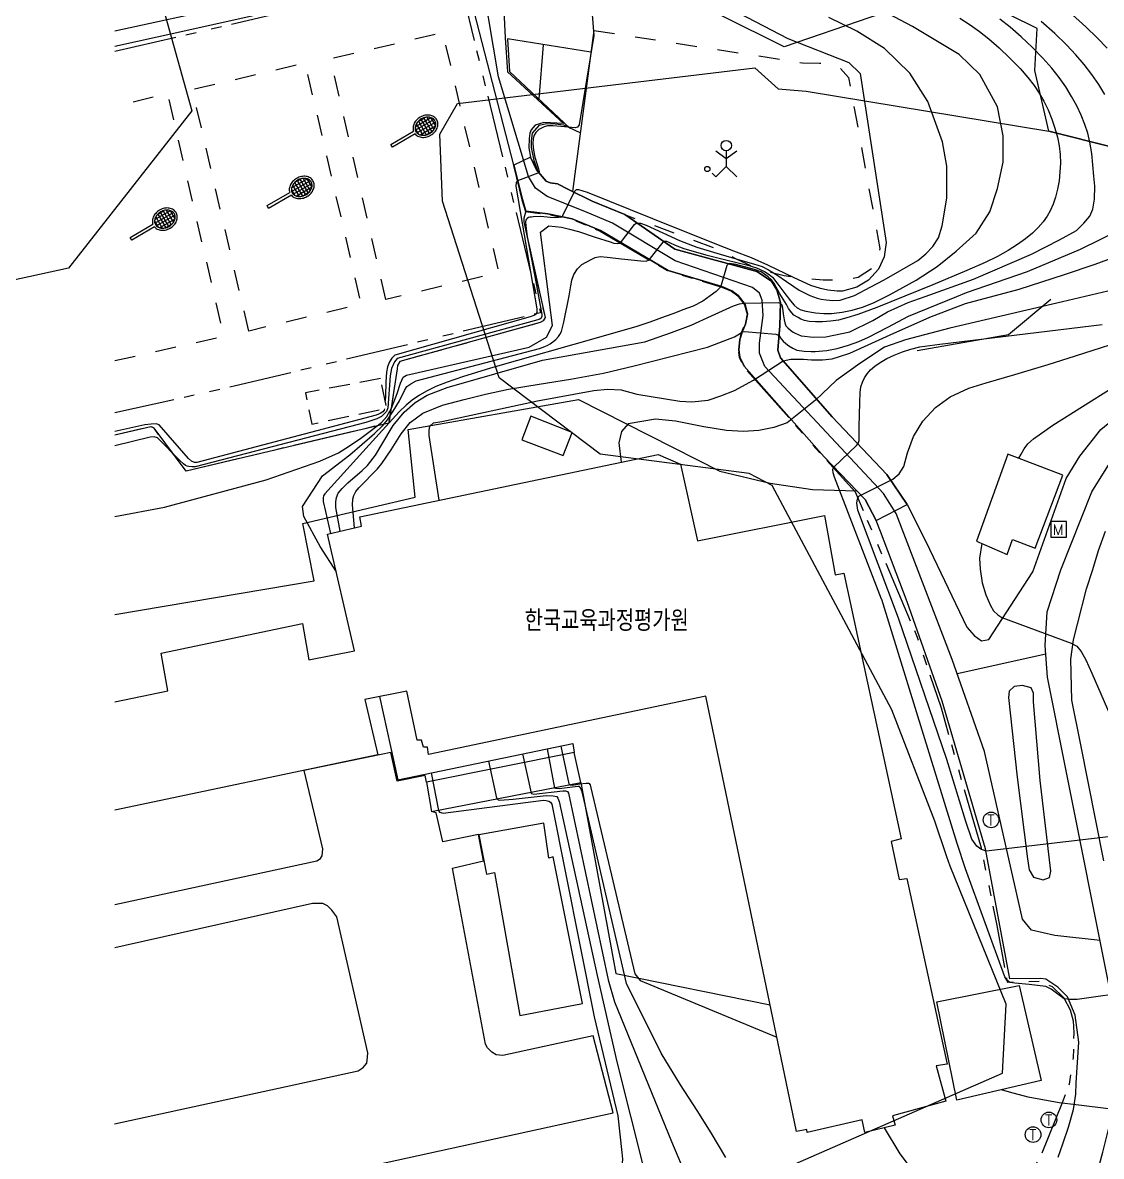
# Model space of a CAD drawing. Header units: feet. Extents: x 197796 to 199821, y 552499 to 555392.
# Drawn here: x 198482.5 to 198585.9, y 554273.6 to 554382.3 of the extents above; entities that cross this region are included whole.
import ezdxf

# ---------------------------------------------------------------- set-up
doc = ezdxf.new("R2010")
doc.units = ezdxf.units.FT
doc.header["$MEASUREMENT"] = 0
for name, pattern in [('ANYANG1', [11.5, 6, -1, 1, -1.5, 1, -1]), ('ANYANG3', [3, 2, -1]), ('ANYANG6', [4, 2, -2])]:
    doc.linetypes.add(name, pattern=pattern)
for name, color, linetype in [('AAA004', 7, 'ANYANG3'), ('AAA008', 7, 'CONTINUOUS'), ('AAC001', 7, 'CONTINUOUS'), ('AAC006', 7, 'ANYANG1'), ('ABB001', 7, 'CONTINUOUS'), ('ABB003', 7, 'CONTINUOUS'), ('AD002', 7, 'CONTINUOUS'), ('AD0022', 1, 'CONTINUOUS'), ('ADA085', 1, 'CONTINUOUS'), ('AE150', 7, 'CONTINUOUS'), ('AZ0203', 7, 'CONTINUOUS'), ('AZ080', 1, 'CONTINUOUS'), ('AZ0801', 7, 'CONTINUOUS'), ('AZB999', 7, 'CONTINUOUS'), ('CAA001', 7, 'CONTINUOUS'), ('CAA002', 30, 'CONTINUOUS'), ('DZ001', 7, 'ANYANG6'), ('wipco_지적', 20, 'CONTINUOUS'), ('ZC002', 7, 'CONTINUOUS')]:
    doc.layers.add(name, color=color, linetype=linetype)
doc.styles.add('GHS', font='ROMANS', dxfattribs={"bigfont": 'NGSW.shx'})
doc.styles.add('NGSW', font='ROMANS.shx', dxfattribs={"bigfont": 'NGSW.shx'})

# ---------------------------------------------------------------- blocks, each defined once
blk = doc.blocks.new('AZB999')
at = {"layer": 'AZB999'}
blk.add_lwpolyline([(-0.75, 0.75), (-0.75, -0.75), (0.75, -0.75), (0.75, 0.75)], close=True, dxfattribs=at)
at = {"layer": 'AZB999', "style": 'GHS'}
blk.add_text('M', height=1, dxfattribs=at).set_placement((-0.58, -0.52))
blk = doc.blocks.new('AZ0203')
at = {"layer": 'AZ0203'}
blk.add_circle((0, 0), 0.75, dxfattribs=at)
at = {"layer": 'AZ0203', "style": 'GHS'}
blk.add_text('T', height=1, dxfattribs=at).set_placement((-0.36, -0.52))
blk = doc.blocks.new('ABB001')
at = {"layer": 'ABB001'}
for points in [[(0, 0), (0, -1.5)], [(-1, 0), (0, -0.75), (1, 0)], [(-1.35, -2.15), (-1, -2.5)], [(0, -1.5), (-1, -2.5)], [(0, -1.5), (1, -2.5)]]:
    blk.add_lwpolyline(points, dxfattribs=at)
for centre, radius in [((0, 0.5), 0.5), ((-1.82, -1.75), 0.25)]:
    blk.add_circle(centre, radius, dxfattribs=at)
blk = doc.blocks.new('ABB003')
at = {"layer": 'ABB003'}
blk.add_lwpolyline([(0.02, -0.16, 0.072796), (0.19, -0.32, 0.104954), (0.6, -0.47, 0.088929), (1.05, -0.46, 0.080177), (1.51, -0.28, 0.080177), (1.9, 0.03, 0.088929), (2.13, 0.41, 0.104954), (2.2, 0.84, 0.119998), (2.09, 1.21, 0.119998), (1.83, 1.49, 0.104954), (1.42, 1.64, 0.088929), (0.98, 1.63, 0.080177), (0.51, 1.45, 0.080177), (0.13, 1.14, 0.088929), (-0.11, 0.76, 0.104954), (-0.18, 0.33, 0.072796), (-0.13, 0.1, 0.119998)], format="xyb", dxfattribs=at)
blk.add_lwpolyline([(0.1, 0.06, 0.119998), (0.3, -0.15, 0.104954), (0.63, -0.27, 0.088929), (1.01, -0.26, 0.080177), (1.41, -0.11, 0.080177), (1.75, 0.17, 0.088929), (1.94, 0.49, 0.104954), (2, 0.83, 0.119998), (1.92, 1.11, 0.119998), (1.72, 1.32, 0.104954), (1.39, 1.44, 0.088929), (1.02, 1.43, 0.080177), (0.61, 1.28, 0.080177), (0.28, 1, 0.088929), (0.08, 0.68, 0.104954), (0.02, 0.34, 0.119998)], format="xyb", close=True, dxfattribs=at)
for points in [[(0.04, 0.54), (1.54, 1.41)], [(0.04, 0.2), (1.83, 1.23)], [(0.32, 1.05), (0.95, 1.42)], [(0.57, 1.25), (1.37, -0.13)], [(0.84, 1.38), (1.62, 0.04)], [(1.15, 1.45), (1.83, 0.27)], [(1.51, 1.41), (1.98, 0.61)], [(0.02, -0.16), (-2.16, -1.42), (-2.31, -1.16), (-0.13, 0.1)], [(0.02, 0.4), (0.36, -0.18)], [(0.13, 0.8), (0.76, -0.28)], [(0.19, -0.06), (1.98, 0.97)], [(0.33, 1.06), (1.09, -0.24)], [(0.49, -0.24), (1.99, 0.63)], [(1.07, -0.25), (1.7, 0.12)]]:
    blk.add_lwpolyline(points, dxfattribs=at)

msp = doc.modelspace()

# ---------------------------------------------------------------- linework, layer by layer
at = {"layer": 'AAA004', "color": 255, "flags": 128}
msp.add_lwpolyline([(198516.76, 554348.19), (198509.57, 554346.82), (198510.17, 554343.82), (198517.35, 554345.33)], close=True, dxfattribs=at)
at = {"layer": 'AAA008', "color": 255, "flags": 128}
for points in [[(198531.17, 554344.57), (198530.31, 554342.31), (198534.27, 554340.81), (198535.15, 554343)], [(198576.91, 554340.94), (198573.89, 554332.6), (198576.83, 554331.31), (198577.36, 554332.74), (198579.53, 554331.91), (198582.18, 554338.92)], [(198532.41, 554305.55), (198526.2, 554304.44), (198526.93, 554300.66), (198527.68, 554300.82), (198530.11, 554287.13), (198536.13, 554288.28), (198533.33, 554302.34), (198532.9, 554302.21)], [(198570.11, 554288.42), (198577.98, 554289.99), (198580.09, 554280.9), (198572.02, 554279.01)]]:
    msp.add_lwpolyline(points, close=True, dxfattribs=at)
msp.add_lwpolyline([(198491.28, 554317.2), (198496.37, 554318.26), (198495.75, 554321.87), (198509.28, 554324.71), (198509.88, 554321.23), (198514.27, 554322.09), (198511.69, 554333.28), (198514.95, 554334.04), (198514.77, 554334.92), (198543.37, 554340.9), (198545.53, 554339.99), (198547.14, 554332.62), (198559.32, 554335.04), (198560.35, 554329.38), (198561.17, 554329.53), (198566.69, 554304.06), (198565.73, 554303.79), (198566.47, 554300.16), (198567.22, 554300.24), (198571.1, 554282.46), (198570.03, 554282.29), (198570.95, 554278.91), (198565.84, 554277.5), (198566.11, 554276.61), (198563.19, 554275.9), (198562.95, 554277.13), (198557.66, 554275.91), (198557.62, 554276.18), (198556.65, 554276.01), (198547.94, 554317.75), (198521.35, 554312.15), (198521.26, 554312.83), (198520.88, 554312.83), (198520.69, 554313.52), (198520.28, 554313.53), (198519.29, 554318.21), (198515.27, 554317.43), (198516.51, 554312.1), (198491.28, 554306.81)], dxfattribs=at)
at = {"layer": 'AAC001', "color": 255}
msp.add_lwpolyline([(198491.28, 554325.56), (198510.4, 554328.79), (198509.33, 554334.29), (198520.09, 554336.82), (198519.43, 554343.29), (198535.73, 554346.16), (198549.29, 554339.29), (198554.13, 554338.16), (198558.18, 554337.56), (198562.41, 554337.42)], dxfattribs=at)
at = {"layer": 'AAC006', "color": 255, "flags": 128}
for points in [[(198491.29, 554379.56), (198524.14, 554387.19), (198532.1, 554354.49), (198502.85, 554347.47), (198491.29, 554344.89)], [(198529.5, 554368.62), (198530.31, 554365.33), (198530.67, 554364.19), (198532.81, 554363.92), (198535.11, 554363.45), (198537.81, 554362.32), (198544.32, 554358.5), (198549.48, 554356.95), (198550.42, 554356.55), (198551.01, 554356.11), (198551.67, 554355.24), (198551.9, 554354.37), (198551.7, 554353.42), (198551.37, 554352.64), (198551.17, 554351.95), (198551.04, 554350.95), (198551.15, 554350.22), (198551.57, 554349.34), (198559.25, 554340.63), (198562.28, 554337.32), (198568.22, 554323.38), (198570.51, 554316.6), (198572.13, 554310.81), (198574.34, 554303.21), (198575.85, 554295.74), (198576.85, 554290.32), (198579.98, 554290.43), (198581.16, 554289.89), (198582.27, 554288.8), (198582.89, 554287.66), (198583.16, 554286.62), (198583.22, 554285.47), (198583.2, 554284.48), (198583.16, 554283.05), (198582.77, 554280.53), (198582.11, 554278.76), (198579.98, 554273.51), (198577.31, 554269.06), (198574.78, 554265.33), (198572.19, 554260.98), (198568.66, 554256.49), (198564.82, 554251.59), (198562.3, 554248.54), (198561.15, 554247.15), (198556.4, 554242.27), (198550.03, 554236.06)], [(198530.71, 554364.24), (198530.5, 554363.57), (198530.49, 554363.22), (198532.54, 554354.04), (198532.36, 554353.73), (198532.08, 554353.55), (198518.62, 554349.81), (198518.4, 554349.44), (198518.36, 554349.12), (198517.55, 554343.92), (198498.13, 554339.31), (198495.05, 554343.42), (198494.76, 554343.57), (198491.29, 554342.77)]]:
    msp.add_lwpolyline(points, dxfattribs=at)
at = {"layer": 'AD002', "color": 255, "flags": 128}
for points in [[(198523.97, 554388.6), (198491.29, 554381.5)], [(198585.74, 554294.31), (198581.42, 554294.79), (198579.17, 554295.31), (198578.31, 554296.35), (198574.68, 554312.43), (198571.56, 554321.25), (198566.2, 554335.26), (198564.98, 554337.16), (198553.61, 554349.35), (198553.09, 554350.63), (198553.09, 554351.58), (198553.44, 554354.24), (198553.35, 554355.7), (198553.09, 554356.38), (198552.41, 554356.9), (198545.02, 554359.47), (198539.01, 554363.08), (198536.35, 554364.19), (198532.74, 554365.65), (198531.62, 554366.42), (198530.94, 554367.54), (198528.09, 554377.1), (198526.2, 554388.34)], [(198585.7, 554272.84), (198586.01, 554274.02), (198586.49, 554275.95), (198586.71, 554276.79), (198587.07, 554279.16), (198587.24, 554281.66), (198587.22, 554284.09), (198586.91, 554287.66), (198586.58, 554290.1), (198582.48, 554310.59), (198580.69, 554319.54), (198580.49, 554322.6), (198580.67, 554325.82), (198581.98, 554329.83), (198584.94, 554337.32), (198586.81, 554340.31), (198589.74, 554343.6), (198601, 554351.41), (198604.66, 554354.98), (198611.2, 554361.34), (198614.34, 554365.35), (198620.23, 554374.06), (198623.59, 554381.12), (198628.75, 554385.2)], [(198572.03, 554319.92), (198580.54, 554321.8)]]:
    msp.add_lwpolyline(points, dxfattribs=at)
at = {"layer": 'AD0022', "color": 255, "flags": 128}
for points in [[(198528.26, 554390.01), (198528.7, 554380.85), (198528.94, 554377.58), (198534.32, 554372.63), (198532.41, 554372.74), (198531.6, 554372.46), (198531.22, 554372.03), (198531.07, 554371.7), (198531.03, 554371.2), (198530.99, 554370.29), (198531.15, 554369.4), (198531.71, 554368.2), (198532.65, 554367.12), (198533.04, 554366.94), (198533.72, 554366.86), (198534.78, 554366.3), (198537.04, 554365.18), (198540.2, 554363.92), (198544.99, 554360.58), (198552.84, 554358.44), (198554.25, 554357.53), (198554.77, 554356.7), (198555.11, 554355.48), (198555.06, 554353.23), (198554.86, 554350.9), (198555.11, 554350.17), (198560.05, 554344.51), (198565.3, 554338.97), (198567.24, 554336.11), (198569.05, 554332.55), (198572.96, 554324.34), (198573.69, 554323.56), (198574.39, 554323.05), (198575.08, 554323.16), (198579.3, 554329.66), (198582.49, 554338.61), (198583.82, 554340.74), (198585.81, 554343.29), (198590.03, 554346.74)], [(198524.54, 554387.42), (198497.54, 554381.38), (198491.29, 554380.02)], [(198581.74, 554273.54), (198582.19, 554274.81), (198582.73, 554276.43), (198583.19, 554278.1), (198583.42, 554279.59), (198583.47, 554280.67), (198583.71, 554284.57), (198583.35, 554287.16), (198582.62, 554288.92), (198581.71, 554289.83), (198580.55, 554290.6), (198580.08, 554290.68), (198577.09, 554290.62), (198574.75, 554303.1), (198570.62, 554317.26), (198567.24, 554326.79), (198564.68, 554333.53), (198564.28, 554334.58), (198563.22, 554336.58), (198559.29, 554340.67), (198551.61, 554349.37), (198551.2, 554350.23), (198551.1, 554350.95), (198551.22, 554351.94), (198551.42, 554352.63), (198551.76, 554353.4), (198551.96, 554354.37), (198551.72, 554355.27), (198551.05, 554356.15), (198550.45, 554356.6), (198549.5, 554357), (198544.34, 554358.55), (198537.84, 554362.37), (198535.13, 554363.5), (198532.81, 554363.97), (198530.71, 554364.24), (198530.36, 554365.34), (198529.56, 554368.63), (198524.72, 554387.36)]]:
    msp.add_lwpolyline(points, dxfattribs=at)
at = {"layer": 'AD0022', "color": 255}
msp.add_lwpolyline([(198586.12, 554301.96), (198583.86, 554313.22), (198583.04, 554317.34), (198582.94, 554321.27), (198583.21, 554323.12), (198583.57, 554324.63), (198584.45, 554328.01), (198585.04, 554329.89), (198585.58, 554331.71), (198586.26, 554333.56)], dxfattribs=at)
at = {"layer": 'AD0022', "color": 255, "flags": 128}
msp.add_lwpolyline([(198579.37, 554317.2), (198579.36, 554318.02), (198579.13, 554318.52), (198578.32, 554318.75), (198577.52, 554318.65), (198577.03, 554318.21), (198576.96, 554317.6), (198577.8, 554309.97), (198578.78, 554302.14), (198578.95, 554301.07), (198579.36, 554300.37), (198580.29, 554300.14), (198580.89, 554300.35), (198581.02, 554300.97), (198580, 554309.66)], close=True, dxfattribs=at)
at = {"layer": 'ADA085', "color": 255, "flags": 128}
for points in [[(198514.25, 554272.37), (198539.08, 554277.8), (198537.14, 554285.17), (198528.48, 554283.3), (198527.86, 554283.36), (198527.43, 554283.62), (198527.03, 554284.02), (198526.82, 554284.38), (198523.65, 554301.23), (198526.65, 554301.94), (198526.17, 554304.46), (198522.75, 554303.76), (198522.11, 554306.55), (198521.66, 554306.69), (198535.98, 554309.47), (198535.33, 554312.33), (198521.16, 554309.48), (198521.04, 554310.12), (198518.37, 554309.59), (198517.76, 554312.32), (198509.4, 554310.6), (198511.2, 554303.1), (198511.15, 554302.44), (198510.91, 554302.08), (198510.66, 554301.93), (198491.28, 554297.72)], [(198491.27, 554276.74), (198514.63, 554281.81), (198515.1, 554282.13), (198515.44, 554282.56), (198515.53, 554283.13), (198515.55, 554283.55), (198512.58, 554296.58), (198512.11, 554297.21), (198511.67, 554297.63), (198511.22, 554297.85), (198510.77, 554297.86), (198510.25, 554297.87), (198492.28, 554293.83), (198491.28, 554293.62)]]:
    msp.add_lwpolyline(points, dxfattribs=at)
at = {"layer": 'AE150', "color": 255, "flags": 128}
for points in [[(198531.15, 554369.4), (198529.56, 554368.63), (198530.36, 554365.34), (198530.71, 554364.24), (198532.81, 554363.97), (198535.13, 554363.5), (198537.84, 554362.37), (198544.34, 554358.55), (198549.5, 554357), (198550.45, 554356.6), (198551.05, 554356.15), (198551.72, 554355.27), (198551.96, 554354.37), (198551.76, 554353.4), (198551.42, 554352.63), (198551.22, 554351.94), (198551.1, 554350.95), (198551.2, 554350.23), (198551.61, 554349.37), (198559.29, 554340.67), (198563.22, 554336.58), (198564.28, 554334.58), (198567.24, 554336.11), (198565.3, 554338.97), (198560.05, 554344.51), (198555.11, 554350.17), (198554.86, 554350.9), (198555.06, 554353.23), (198555.11, 554355.48), (198554.77, 554356.7), (198554.25, 554357.53), (198552.84, 554358.44), (198544.99, 554360.58), (198540.2, 554363.92), (198537.04, 554365.18), (198534.78, 554366.3), (198533.72, 554366.86), (198533.04, 554366.94), (198532.65, 554367.12), (198531.71, 554368.2)], [(198521.16, 554309.48), (198521.66, 554306.69), (198535.98, 554309.47), (198535.33, 554312.33)]]:
    msp.add_lwpolyline(points, close=True, dxfattribs=at)
at = {"layer": 'AZ080', "color": 255, "flags": 128}
for points in [[(198536.93, 554379.46), (198528.94, 554380.74), (198529.14, 554377.61), (198534.92, 554372.2)], [(198530.71, 554364.24), (198530.5, 554363.57), (198530.49, 554363.22), (198532.54, 554354.04), (198532.36, 554353.73), (198532.08, 554353.55), (198518.62, 554349.81), (198518.4, 554349.44), (198518.36, 554349.12), (198517.55, 554343.92), (198498.13, 554339.31), (198495.05, 554343.42), (198494.76, 554343.57), (198491.29, 554342.77)]]:
    msp.add_lwpolyline(points, dxfattribs=at)
at = {"layer": 'AZ0801', "color": 255, "flags": 128}
for points in [[(198537.21, 554381.56), (198535.16, 554366.11)], [(198532.35, 554380.19), (198531.93, 554375)], [(198535.9, 554371.74), (198534.35, 554372.47), (198533.51, 554372.57), (198532.71, 554372.59), (198531.94, 554372.44), (198531.29, 554371.7), (198531.2, 554370.97), (198531.2, 554370.32), (198531.47, 554369.08), (198531.77, 554368.22)], [(198581.01, 554355.77), (198576.98, 554352.38), (198568.22, 554350.84)], [(198516.67, 554317.7), (198518.41, 554309.7), (198535.19, 554313.19), (198535.33, 554312.33)], [(198535.98, 554309.47), (198539.33, 554291.15), (198554.12, 554288.13)]]:
    msp.add_lwpolyline(points, dxfattribs=at)
at = {"layer": 'CAA001', "color": 255, "flags": 128}
for points, elevation in [([(198572.29, 554382.72), (198573.3, 554382.09), (198574.19, 554381.46), (198575.07, 554380.76), (198576.06, 554379.89), (198577.09, 554378.91), (198578.07, 554377.9), (198578.83, 554377.03), (198579.43, 554376.27), (198579.92, 554375.53), (198580.36, 554374.76), (198580.76, 554373.93), (198581.12, 554373.06), (198581.42, 554372.19), (198581.65, 554371.33), (198581.81, 554370.5), (198581.91, 554369.67), (198581.94, 554368.84), (198581.9, 554367.99), (198581.81, 554367.15), (198581.67, 554366.34), (198581.48, 554365.58), (198581.24, 554364.89), (198580.97, 554364.27), (198580.66, 554363.74), (198580.28, 554363.2), (198579.81, 554362.67), (198579.26, 554362.13), (198578.61, 554361.59), (198577.83, 554361.04), (198576.93, 554360.47), (198575.9, 554359.89), (198574.73, 554359.31), (198572.97, 554358.53), (198569.72, 554357.17), (198564.35, 554355.01), (198562.52, 554354.32), (198561.48, 554353.99), (198560.67, 554353.79), (198559.9, 554353.67), (198559.15, 554353.61), (198558.46, 554353.61), (198557.86, 554353.66), (198557.4, 554353.75), (198557.06, 554353.88), (198556.8, 554354.04), (198556.4, 554354.27), (198556.18, 554354.49), (198555.89, 554354.91), (198555.67, 554355.29), (198555.06, 554356.32), (198554.5, 554357.29), (198554.26, 554357.65), (198553.94, 554357.95), (198553.24, 554358.41), (198552.63, 554358.65), (198550.83, 554359.11), (198550.22, 554359.21), (198550.1, 554359.16), (198549.97, 554359.02), (198549.42, 554357.12), (198549.27, 554356.85), (198548.93, 554356.54), (198548.37, 554356.1), (198547.66, 554355.59), (198546.74, 554355.12), (198545.74, 554354.76), (198544.89, 554354.42), (198544.06, 554354.13), (198542.58, 554353.59), (198541.34, 554353.18), (198537.88, 554352.17), (198527.31, 554349.17), (198524.61, 554348.35), (198523.15, 554347.84), (198522.07, 554347.41), (198521.24, 554347.01), (198520.49, 554346.58), (198519.81, 554346.12), (198519.21, 554345.63), (198518.55, 554344.98), (198515.66, 554341.82), (198511.44, 554337.13), (198511.31, 554336.93), (198511.26, 554336.74), (198511.28, 554336.41), (198511.48, 554335.44), (198511.96, 554333.34)], 60), ([(198588.95, 554289.41), (198583.56, 554288.65), (198582.84, 554288.65), (198582.29, 554288.73), (198581.7, 554289.15), (198581.07, 554289.66), (198580.56, 554289.91), (198578.96, 554290.08), (198577.57, 554290.21), (198577.1, 554290.29), (198576.81, 554290.5), (198576.6, 554290.84), (198572.84, 554301.17), (198572.05, 554303.61), (198568.15, 554316.23), (198564.81, 554326.99), (198564.8, 554327.02), (198560.3, 554338.72), (198560.16, 554339.15), (198560.14, 554339.46), (198560.23, 554339.7), (198562.4, 554341.75), (198562.54, 554341.96), (198562.64, 554342.25), (198562.64, 554343.54), (198562.7, 554345.9), (198562.74, 554346.86), (198562.82, 554347.38), (198562.97, 554347.83), (198563.17, 554348.25), (198563.42, 554348.64), (198563.74, 554349.01), (198564.14, 554349.36), (198564.66, 554349.72), (198565.29, 554350.09), (198566.02, 554350.44), (198566.8, 554350.76), (198567.59, 554351.01), (198568.47, 554351.21), (198570.39, 554351.49), (198585.96, 554353.38)], 65), ([(198527.11, 554311.51), (198527.86, 554308.11), (198527.91, 554307.92), (198528.03, 554307.78), (198528.21, 554307.75), (198529.48, 554307.86), (198532.63, 554308.21), (198533.3, 554308.17), (198533.67, 554308.11), (198533.77, 554307.95), (198533.88, 554307.64), (198537.53, 554290.96), (198539.43, 554282.68), (198544.64, 554261.98)], 60)]:
    msp.add_lwpolyline(points, dxfattribs=dict(at, elevation=elevation))
at = {"layer": 'CAA002', "color": 255, "flags": 128}
for points, elevation in [([(198548.75, 554384.49), (198555.81, 554380.79), (198561.65, 554378.49), (198562.75, 554377.42), (198565.25, 554361.21), (198565.05, 554359.85), (198564.51, 554358.68), (198563.54, 554357.63), (198562.43, 554356.95), (198561.06, 554356.55), (198560.54, 554356.55), (198559.64, 554356.67), (198558.95, 554356.81), (198558.02, 554357.11), (198556.41, 554357.85), (198553.89, 554359.05), (198552.33, 554359.76), (198550.63, 554360.39), (198548.84, 554361.11), (198542.87, 554363.49), (198536.6, 554366.01), (198535.78, 554366.28), (198535.53, 554366.28), (198535.34, 554366.09), (198534.22, 554363.79), (198534.13, 554363.65), (198533.56, 554363.6), (198533.04, 554363.63), (198532.14, 554363.71), (198531.4, 554363.68), (198531.24, 554363.67), (198531.07, 554363.65), (198530.96, 554363.62), (198530.82, 554363.53), (198530.76, 554363.45), (198530.71, 554363.37), (198530.67, 554363.24), (198530.68, 554362.78), (198530.82, 554361.79), (198531.64, 554357.44), (198532.24, 554354.33), (198532.24, 554354.16), (198532.17, 554353.98), (198532.04, 554353.89), (198531.84, 554353.8), (198518.36, 554350.1), (198518.1, 554349.79), (198517.82, 554349.14), (198517.7, 554348.45), (198517.46, 554345.39), (198517.33, 554345.01), (198517.12, 554344.79), (198516.85, 554344.56), (198516.41, 554344.33), (198515.35, 554343.97), (198498.98, 554339.72), (198498.67, 554339.71), (198498.4, 554339.74), (198498.23, 554339.79), (198498.06, 554339.86), (198497.86, 554340.01), (198497.54, 554340.33), (198495.38, 554342.51), (198495.07, 554342.61), (198494.67, 554342.56), (198491.29, 554341.73)], 57), ([(198536.97, 554384.29), (198537.21, 554381.06), (198535.82, 554372.5), (198535.66, 554372.28), (198535.42, 554372.22), (198534.04, 554372.36), (198533.31, 554372.4), (198532.77, 554372.4), (198532.46, 554372.32), (198531.94, 554372.06), (198531.65, 554371.77), (198531.49, 554371.52), (198531.39, 554371.2), (198531.37, 554370.68), (198531.43, 554370.09), (198531.55, 554369.42), (198531.92, 554368.29), (198531.96, 554368), (198531.85, 554367.88), (198529.91, 554367.13), (198529.78, 554366.98), (198529.75, 554366.62), (198531.74, 554354.86), (198531.74, 554354.55), (198531.71, 554354.45), (198531.65, 554354.33), (198531.46, 554354.22), (198531.12, 554354.11), (198518.15, 554350.42), (198517.85, 554350.15), (198517.61, 554349.77), (198517.44, 554349.3), (198517.34, 554348.79), (198517.26, 554347.85), (198517.23, 554346.52), (198517.2, 554346.06)], 56), ([(198512.53, 554329.64), (198510.97, 554332.09), (198509.41, 554334.97), (198509.3, 554335.93), (198511.21, 554338.87), (198513.83, 554340.87), (198516.2, 554342.92), (198516.97, 554343.68), (198517.43, 554344.21), (198517.99, 554345.07), (198518.57, 554346.04), (198519.05, 554347.04), (198519.29, 554347.41), (198519.66, 554347.69), (198520.17, 554347.97), (198532, 554351.06), (198532.53, 554351.24), (198532.79, 554351.37), (198533.03, 554351.51), (198533.29, 554351.69), (198533.58, 554351.94), (198533.84, 554352.21), (198533.96, 554352.41), (198534.1, 554352.7), (198534.34, 554353.58), (198534.86, 554356.11), (198535.01, 554357.07), (198535.09, 554357.6), (198535.3, 554358.15), (198535.65, 554358.7), (198536.06, 554359.11), (198536.96, 554359.61), (198537.34, 554359.78), (198537.83, 554359.87), (198538.5, 554359.81), (198539.87, 554359.67), (198541.71, 554359.46), (198542.22, 554359.43), (198542.51, 554359.55), (198543.86, 554361.25), (198543.97, 554361.34), (198544.19, 554361.34), (198544.48, 554361.23), (198545.02, 554360.98), (198545.83, 554360.65), (198547.95, 554360.03), (198549.88, 554359.57), (198551.97, 554359.06), (198552.82, 554358.79), (198553.57, 554358.44), (198554.02, 554358.17), (198554.33, 554357.89), (198554.85, 554357.23), (198555.52, 554356.34), (198556.08, 554355.63), (198556.41, 554355.22), (198556.72, 554354.95), (198557.05, 554354.76), (198557.55, 554354.63), (198558.47, 554354.49), (198559.26, 554354.42), (198560, 554354.42), (198561.01, 554354.54), (198561.99, 554354.75), (198562.96, 554355.03), (198564.04, 554355.44), (198565.55, 554356.21), (198568.12, 554357.63), (198570.13, 554358.91), (198571.96, 554360.38), (198573.86, 554362.11), (198575.18, 554364.15), (198575.92, 554366.41), (198576.44, 554368.93), (198576.47, 554371.44), (198575.92, 554374.23), (198574.21, 554377.32), (198572.25, 554379.26), (198567.76, 554381.93), (198564.3, 554383.74)], 59), ([(198491.29, 554334.96), (198496.06, 554335.86), (198505.79, 554338.48), (198510.93, 554340.26), (198512.73, 554341.07), (198513.8, 554341.74), (198514.88, 554342.46), (198515.89, 554343.22), (198516.85, 554343.97), (198517.38, 554344.55), (198517.81, 554345.34), (198518.36, 554346.76), (198518.68, 554347.75), (198518.95, 554348.3), (198519.24, 554348.52), (198531, 554351.19), (198532.69, 554352.16), (198533.25, 554353.28), (198532.11, 554362.22), (198532.89, 554362.81), (198534.11, 554362.68), (198534.88, 554362.51), (198535.75, 554362.27), (198537.34, 554361.73), (198538.78, 554361.28), (198539.14, 554361.16), (198539.5, 554361.13), (198539.71, 554361.16), (198539.86, 554361.31), (198541.12, 554362.96), (198541.27, 554363.08), (198541.69, 554363.08), (198542.23, 554362.9), (198545.44, 554361.43), (198547.09, 554360.77), (198549.31, 554360.11), (198551.5, 554359.48), (198552.52, 554359.18), (198553.36, 554358.91), (198553.96, 554358.6), (198554.75, 554358.12), (198555.68, 554357.48), (198556.39, 554357), (198556.9, 554356.65), (198557.35, 554356.42), (198557.93, 554356.14), (198558.62, 554355.89), (198559.02, 554355.78), (198559.48, 554355.72), (198560.13, 554355.68), (198560.84, 554355.71), (198562.21, 554356.14), (198563.78, 554356.99), (198565.04, 554357.65), (198568.29, 554359.51), (198569.04, 554360.14), (198569.71, 554360.83), (198570.26, 554361.67), (198570.62, 554362.82), (198571.06, 554365.48), (198571.05, 554368.55), (198570.63, 554370.89), (198569.23, 554374.73), (198567.52, 554377.47), (198565.08, 554379.81), (198562.44, 554381.5), (198559.75, 554382.78)], 58), ([(198512.88, 554333.56), (198512.49, 554335.83), (198512.47, 554336.35), (198512.55, 554336.79), (198512.7, 554337.19), (198513.08, 554337.63), (198513.63, 554338.18), (198515, 554339.37), (198515.5, 554339.84), (198516.27, 554340.84), (198516.9, 554341.86), (198517.98, 554343.67), (198519.03, 554344.97), (198520.07, 554345.9), (198521.24, 554346.59), (198523.14, 554347.34), (198532.29, 554349.96), (198542.1, 554351.7), (198544.66, 554352.6), (198546.55, 554353.3), (198548.49, 554354.18), (198550.6, 554355.14), (198551.17, 554355.34), (198551.6, 554355.41), (198554.88, 554355.47), (198555.08, 554355.41), (198555.23, 554355.26), (198555.31, 554354.94), (198555.37, 554354.39), (198555.46, 554353.81), (198555.54, 554353.51), (198555.63, 554353.25), (198555.81, 554353.04), (198556.08, 554352.81), (198556.32, 554352.63), (198556.52, 554352.52), (198557.08, 554352.28), (198557.12, 554352.27), (198558.24, 554352.14), (198559.46, 554352.18), (198561.76, 554352.65), (198563.96, 554353.75), (198565.36, 554354.59), (198567.36, 554355.48), (198568.98, 554356.05), (198573.61, 554357.7), (198579.16, 554360.12), (198581.85, 554361.49), (198583.48, 554362.38), (198584.19, 554363.08), (198584.77, 554363.75), (198585.04, 554364.41), (198585.2, 554365.38), (198585.25, 554366.63), (198585.16, 554367.58), (198584.94, 554369.76), (198584.76, 554370.83), (198584.56, 554371.7), (198584.28, 554372.55), (198583.94, 554373.42), (198583.52, 554374.32), (198583.02, 554375.23), (198582.46, 554376.14), (198581.83, 554377.05), (198581.11, 554377.95), (198580.27, 554378.9), (198579.28, 554379.91), (198578.19, 554380.93), (198577.12, 554381.87), (198576.15, 554382.64)], 61), ([(198586.21, 554375.42), (198585.62, 554376.38), (198584.96, 554377.34), (198584.23, 554378.29), (198583.43, 554379.23), (198582.52, 554380.19), (198581.41, 554381.25), (198580.1, 554382.42)], 62), ([(198586.41, 554379.86), (198585.48, 554380.85), (198584.39, 554381.9), (198583.1, 554383.05)], 63), ([(198514.27, 554333.88), (198514.08, 554336.07), (198514.1, 554336.62), (198514.21, 554336.98), (198514.39, 554337.37), (198514.68, 554337.71), (198516.49, 554339.53), (198516.89, 554340.05), (198517.79, 554341.34), (198518.73, 554342.88), (198519.59, 554343.98), (198520.82, 554344.85), (198522.72, 554345.63), (198524.78, 554346.19), (198526.84, 554346.7), (198529.03, 554347.18), (198531.96, 554347.65), (198534.98, 554348.12), (198538.14, 554348.69), (198541.09, 554349.39), (198548.11, 554351.19), (198550.71, 554352.18), (198551.18, 554352.46), (198551.4, 554352.62), (198551.51, 554352.66), (198551.66, 554352.69), (198554.67, 554352.44), (198554.86, 554352.39), (198555.03, 554352.24), (198555.15, 554352.03), (198555.37, 554351.76), (198555.62, 554351.53), (198555.92, 554351.33), (198556.3, 554351.09), (198556.69, 554350.92), (198557.37, 554350.81), (198558.06, 554350.77), (198558.43, 554350.79), (198559.54, 554350.88), (198560.54, 554351.07), (198561.63, 554351.39), (198562.61, 554351.73), (198563.56, 554352.16), (198565.39, 554353.1), (198567.37, 554354.15), (198572, 554356.06), (198572.94, 554356.44), (198578.79, 554358.44), (198583.87, 554360.59), (198585.75, 554361.52), (198586.85, 554362.07)], 62), ([(198522.39, 554336.51), (198521.42, 554342.71), (198521.42, 554343.19), (198521.48, 554343.63), (198521.83, 554343.93), (198522.63, 554344.08), (198531.82, 554346.04), (198537.2, 554347.05), (198538.51, 554347.16), (198539.82, 554347.1), (198541.33, 554346.68), (198545.47, 554346.01), (198546.62, 554345.95), (198548.19, 554346.11), (198549.39, 554346.53), (198550.7, 554347.05), (198552.53, 554348.04), (198555.36, 554349.87), (198556.09, 554350.03), (198557.3, 554350.03), (198558.08, 554349.98), (198559.13, 554349.98), (198560.07, 554350.08), (198560.75, 554350.29), (198561.74, 554350.61), (198565.62, 554352.39), (198569.44, 554354.06), (198572.86, 554355.38), (198577.99, 554356.74), (198582.34, 554358.15), (198585.27, 554359.14), (198588.56, 554360.35)], 63), ([(198587.58, 554356.8), (198582.14, 554355.53), (198571.34, 554353), (198567.08, 554351.91), (198565.08, 554351.18), (198562.73, 554349.64), (198560.46, 554348.01), (198558.46, 554346.11), (198555.74, 554343.93), (198554.47, 554343.48), (198553.02, 554343.21), (198551.57, 554343.12), (198549.94, 554343.21), (198547.76, 554343.57), (198545.04, 554344.11), (198543.13, 554344.29), (198540.5, 554343.84), (198539.87, 554343.12), (198539.6, 554342.03), (198539.83, 554340.16)], 64), ([(198586.55, 554304.24), (198574.82, 554302.88), (198574.33, 554303.06), (198573.93, 554303.37), (198573.44, 554304.02), (198572.87, 554305.73), (198571.05, 554311.65), (198566.41, 554325.2), (198562.53, 554335.58), (198562.42, 554336.25), (198562.5, 554336.65), (198562.62, 554336.9), (198565.88, 554338.53), (198566.47, 554339.06), (198566.92, 554339.76), (198567.3, 554341.07), (198567.87, 554342.63), (198568.76, 554344.09), (198569.98, 554345.4), (198571.38, 554346.43), (198573.17, 554347.25), (198574.81, 554347.78), (198577.59, 554348.57), (198580.76, 554349.53), (198583.38, 554350.35), (198589.18, 554352.21)], 66), ([(198577.96, 554340.54), (198578.17, 554340.93), (198578.47, 554341.45), (198578.83, 554341.92), (198579.37, 554342.41), (198581.21, 554343.72), (198586.91, 554347.28)], 67), ([(198517.14, 554345.29), (198517.11, 554345.14), (198516.99, 554344.99), (198516.74, 554344.82), (198516.35, 554344.68), (198499.16, 554340.13), (198498.94, 554340.14), (198498.63, 554340.25), (198498.34, 554340.51), (198495.53, 554343.74), (198495.25, 554343.83), (198494.79, 554343.82), (198494.17, 554343.76), (198491.29, 554343.1)], 56), ([(198574.42, 554332.37), (198574.19, 554330.95), (198574.24, 554329.9), (198574.44, 554328.61), (198574.79, 554327.46), (198575.24, 554326.42), (198575.54, 554325.92), (198575.94, 554325.52), (198576.34, 554325.27), (198582.97, 554322.83), (198583.52, 554322.53), (198583.92, 554322.03), (198584.37, 554321.23), (198584.97, 554319.93), (198587.01, 554315.25), (198588.46, 554312.32), (198589.43, 554310.44), (198590.31, 554309.14), (198590.66, 554308.73), (198591.38, 554307.82)], 67), ([(198534.06, 554312.95), (198534.82, 554309.33), (198534.91, 554309.22), (198535.16, 554309.21), (198535.88, 554309.32), (198536.47, 554309.4), (198536.73, 554309.39), (198536.86, 554309.23), (198536.94, 554308.96), (198541.14, 554291.11), (198541.66, 554290.48), (198554.77, 554285.04)], 63), ([(198521.63, 554310.37), (198522.31, 554306.77), (198522.43, 554306.62), (198522.77, 554306.51), (198532.4, 554307.76), (198532.65, 554307.74), (198532.89, 554307.68), (198533.07, 554307.56), (198533.19, 554307.38), (198537.25, 554287), (198539.51, 554277.49), (198539.89, 554273.98), (198539.96, 554273.34), (198538.93, 554262.1), (198538.68, 554259.87), (198537.32, 554251.58), (198536.51, 554248.73)], 59), ([(198591.54, 554272.6), (198591.31, 554275.84), (198591.08, 554276.76), (198590.85, 554277.37), (198590.47, 554277.68), (198582.92, 554278.61), (198581.84, 554278.76), (198578.84, 554279.3), (198577.07, 554279.76), (198576.29, 554280.01)], 64), ([(198568.25, 554271.65), (198566.59, 554273.85), (198565.07, 554276.36)], 63)]:
    msp.add_lwpolyline(points, dxfattribs=dict(at, elevation=elevation))
at = {"layer": 'CAA002', "color": 255}
for points, elevation in [([(198549.87, 554273.52), (198548.47, 554275.88), (198547.13, 554278), (198545.53, 554280.47), (198543.67, 554283.52), (198540.36, 554290.2), (198536.08, 554308.56), (198535.94, 554308.96), (198535.83, 554309.06), (198535.67, 554309.09), (198533.9, 554308.86), (198533.58, 554308.87), (198533.47, 554308.91), (198532.77, 554312.69)], 62), ([(198530.37, 554312.19), (198531.19, 554308.43), (198531.24, 554308.39), (198531.45, 554308.35), (198534.24, 554308.66), (198534.5, 554308.66), (198534.69, 554308.59), (198534.78, 554308.45), (198538.6, 554290.53), (198539.18, 554288.43), (198544.66, 554275.05), (198548.64, 554265.59)], 61)]:
    msp.add_lwpolyline(points, dxfattribs=dict(at, elevation=elevation))
at = {"layer": 'DZ001', "color": 255, "flags": 128}
for points in [[(198517.27, 554355.76), (198511.96, 554378.85), (198522.72, 554381.36), (198528.1, 554358.32)], [(198504.13, 554352.74), (198498.73, 554375.9), (198509.51, 554378.44), (198514.9, 554355.3)]]:
    msp.add_lwpolyline(points, close=True, dxfattribs=at)
for points in [[(198537.21, 554381.56), (198557.21, 554378.46), (198558.84, 554378.42), (198559.85, 554378.36), (198560.76, 554378.01), (198561.64, 554377.05), (198564.64, 554360.64), (198564.46, 554359.75), (198563.99, 554358.8), (198562.55, 554357.88), (198561.06, 554357.58), (198559.2, 554357.62), (198557.28, 554357.76), (198555.46, 554358.02), (198553.08, 554358.62), (198550.88, 554359.63), (198549.12, 554360.56), (198540.34, 554363.82)], [(198491.29, 554349.9), (198501.74, 554352.24), (198496.37, 554375.49), (198491.29, 554374.24)]]:
    msp.add_lwpolyline(points, dxfattribs=at)
at = {"layer": 'wipco_지적', "color": 20}
for points in [[(198491.5, 554399.64), (198498.66, 554373.85), (198486.85, 554358.75), (198462.52, 554353.47)], [(198668.52, 554334.56), (198663.95, 554346.56), (198655.36, 554357.25), (198647.45, 554363.84), (198625.23, 554361.4), (198612.78, 554370.16), (198599.28, 554367.27), (198580.82, 554371.89), (198579.48, 554377.73), (198579.71, 554381.73), (198571.88, 554385.65), (198555.47, 554379.97), (198543.44, 554385.98)], [(198543.51, 554267.2), (198571.06, 554279.25), (198576.38, 554281.58), (198576.74, 554288.2), (198571.36, 554301.44), (198571.06, 554302.34), (198569.89, 554305.76), (198565.78, 554316.43), (198554.3, 554337.93), (198552.11, 554339.07), (198537.83, 554340.94), (198528.14, 554348.25), (198522.71, 554365.18), (198522.46, 554371.61), (198524.15, 554374.55), (198552.65, 554377.97), (198554.89, 554375.95), (198557.56, 554375.72), (198580.82, 554371.89), (198599.28, 554367.27)]]:
    msp.add_lwpolyline(points, dxfattribs=at)

# ---------------------------------------------------------------- block references
at = {"layer": 'ABB001', "color": 255}
msp.add_blockref('ABB001', (198549.91, 554370.02), dxfattribs=at)
at = {"layer": 'ABB003', "color": 255}
for p in [(198520.06, 554371.79), (198508.2, 554365.92), (198495.08, 554362.88)]:
    msp.add_blockref('ABB003', p, dxfattribs=at)
at = {"layer": 'AZ0203', "color": 255}
for p in [(198575.3, 554305.87), (198580.84, 554277.11), (198579.32, 554275.7)]:
    msp.add_blockref('AZ0203', p, dxfattribs=at)
at = {"layer": 'AZB999', "color": 255}
msp.add_blockref('AZB999', (198581.79, 554333.72), dxfattribs=at)

# ---------------------------------------------------------------- texts
at = {"layer": 'ZC002', "style": 'NGSW'}
msp.add_text('한국교육과정평가원', height=2, dxfattribs=at).set_placement((198530.58, 554323.97))

doc.saveas('drawing.dxf')
